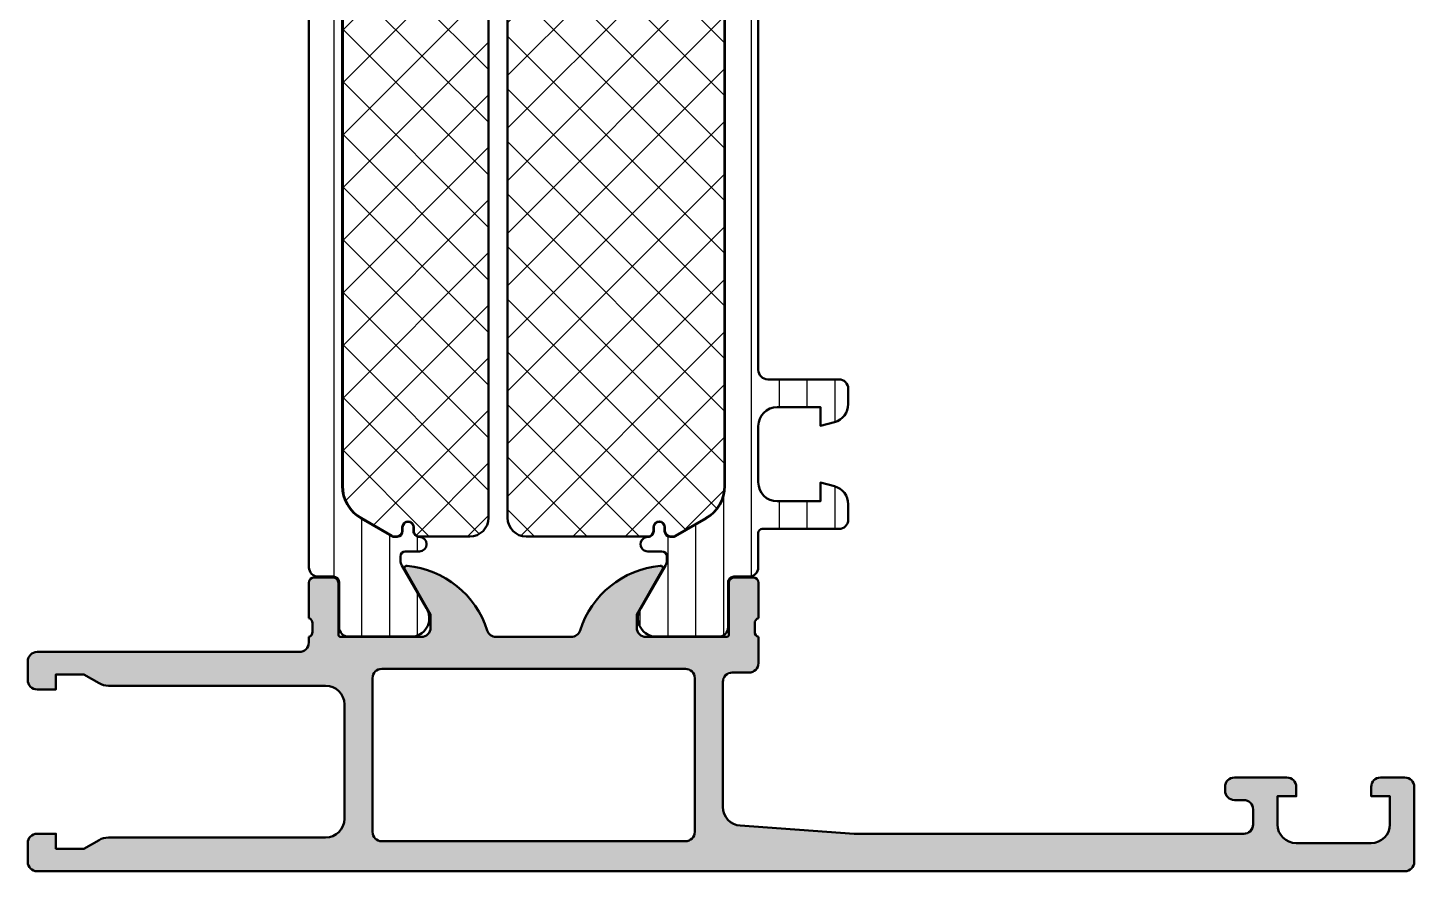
# Model space of a CAD drawing. Extents: x 0 to 74, y 0 to 90.
# Drawn here: x 0 to 74, y 0 to 45 of the extents above; entities that cross this region are included whole.
import ezdxf

# ---------------------------------------------------------------- set-up
doc = ezdxf.new("R2010")
doc.units = 0
for name, color, linetype, lineweight in [('0S-Alu contour', 7, 'Continuous', 50), ('0S-Alu hatch', 252, 'Continuous', 25), ('0S-Plastic contour', 254, 'Continuous', 50), ('0S-Plastic hatch', 253, 'Continuous', 25), ('0S-PT contour', 91, 'Continuous', 50), ('0S-PT hatch', 103, 'Continuous', 25)]:
    doc.layers.add(name, color=color, linetype=linetype, lineweight=lineweight)
pattern_1 = [(90, (0, 0), (-1.4859, 0), [])]
pattern_2 = [(135, (0, 0), (-1.403165018917055, -1.403165018917055), []), (225, (0, 0), (1.403165018917055, -1.403165018917055), [])]

# ---------------------------------------------------------------- blocks, each defined once
blk = doc.blocks.new('284597__EBEF9223_1323_4BCE_A661_756615A8B2AC___E9070B90_DC11_4AE2_B20B_EFC2CB642181_')
at = {"layer": '0S-Plastic hatch'}
h = blk.add_hatch(dxfattribs=at)
h.set_pattern_fill('ANSI31', color=256, scale=0.4680000000000001, angle=45, style=0)
h.set_pattern_definition(pattern_1)
edge = h.paths.add_edge_path()
edge.add_line((15.01000000000002, 66.29000567891637), (15.00999999999998, 16.20999432108362))
edge.add_arc((15.49999732109075, 16.20999432108358), 0.4899973210907725, 180, 269.9999999999952)
edge.add_line((15.49999732109071, 15.71999699999281), (16.31033133333333, 15.71999699999999))
edge.add_ellipse((16.31033064172172, 15.40999630848402), major_axis=(-0.3100006915167365, 0), ratio=1, start_angle=179.9998721732333, end_angle=269.99987217310337, ccw=False)
edge.add_line((16.62033133323768, 15.4099956168725), (16.61999938293617, 13.00999856427102))
edge.add_arc((17.10999536037492, 13.00999597743859), 0.4899959774455738, 179.9996975194316, 269.9999999999988)
edge.add_line((17.1099953603749, 12.51999999999302), (20.58582249618421, 12.51999999999998))
edge.add_arc((20.44422884910812, 13.49981807472284), 0.9899960709244808, 278.2228963588985, 392.7407569883865)
edge.add_line((21.27694055408897, 14.03524634894245), (19.9583043944606, 16.31919148717441))
edge.add_ellipse((20.39997736542179, 16.57419146093215), major_axis=(-0.5099999998962014, 0), ratio=1, start_angle=-0.005743820251780107, end_angle=29.999996602469196, ccw=False)
edge.add_line((19.88997736808828, 16.5742425877044), (19.89000000131587, 16.80002606462568))
edge.add_ellipse((20.15000000002687, 16.7999999999825), major_axis=(-0.2600000000174748, 0), ratio=1, start_angle=270.0000000000031, end_angle=359.99425617670244, ccw=False)
edge.add_line((20.15000000002686, 17.05999999999998), (20.90040663939099, 17.06000000000001))
edge.add_arc((20.90040663939097, 17.44925907311676), 0.3892590731167509, 270.0000000000031, 450.0000000000031)
edge.add_ellipse((20.90040663939092, 18.15000000000003), major_axis=(-0.3114818537665229, 0), ratio=1, start_angle=0, end_angle=90.00000000000648, ccw=False)
edge.add_line((20.58892478562439, 18.15000000000004), (20.58892478562439, 18.35057079528622))
edge.add_arc((20.29949558091063, 18.35057079528622), 0.289429204713759, 0, 180)
edge.add_line((20.01006637619687, 18.35057079528622), (20.01006637619688, 18.14999999999995))
edge.add_ellipse((19.70006637619693, 18.14999999999995), major_axis=(-0.3099999999999419, 0), ratio=1, start_angle=93.338438720044, end_angle=180, ccw=False)
edge.add_line((19.71811884915456, 17.84052607828751), (19.53498719053976, 17.84052607828745))
edge.add_ellipse((19.53498719053969, 18.05052607828744), major_axis=(-0.2099999999999866, 0), ratio=1, start_angle=60.00000000000148, end_angle=90.0000000000204, ccw=False)
edge.add_line((19.4299871905397, 17.86866074349272), (17.79500000000001, 18.81262103807234))
edge.add_ellipse((18.79999999999995, 20.55333209967906), major_axis=(-2.009999999999962, 0), ratio=1, start_angle=0, end_angle=60.00000000000159, ccw=False)
edge.add_line((16.78999999999998, 20.55333209967906), (16.78999999999999, 61.94666790036811))
edge.add_ellipse((18.7999999999999, 61.94666790036812), major_axis=(-2.009999999999905, 0), ratio=1, start_angle=300.000000000004, end_angle=360, ccw=False)
edge.add_line((17.79499999999982, 63.68737896197469), (19.42998719053935, 64.63133925655441))
edge.add_ellipse((19.53498719053941, 64.44947392175972), major_axis=(-0.2099999999999934, 0), ratio=1, start_angle=269.99999999997385, end_angle=300.00000000001796, ccw=False)
edge.add_line((19.53498719053951, 64.65947392175971), (19.7181188491545, 64.65947392175967))
edge.add_ellipse((19.70006637619691, 64.3500000000472), major_axis=(-0.309999999999965, 0), ratio=1, start_angle=180, end_angle=266.66156127996476, ccw=False)
edge.add_line((20.01006637619688, 64.3500000000472), (20.01006637619688, 64.14942920476096))
edge.add_arc((20.29949558091064, 64.14942920476096), 0.289429204713759, 180, 360)
edge.add_line((20.5889247856244, 64.14942920476096), (20.5889247856244, 64.35000000004707))
edge.add_ellipse((20.90040663939094, 64.35000000004706), major_axis=(-0.3114818537665442, 0), ratio=1, start_angle=269.99999999999545, end_angle=360, ccw=False)
edge.add_arc((20.90040663939098, 65.05074092693039), 0.3892590731167758, 269.9999999999984, 449.9999999999984)
edge.add_line((20.90040663939099, 65.44000000004716), (20.15000000002686, 65.44000000004719))
edge.add_ellipse((20.1500000000547, 65.70000000009249), major_axis=(-0.2600000000452951, 0), ratio=1, start_angle=0.005743817079121527, end_angle=89.99999999386512, ccw=False)
edge.add_line((19.89000000131587, 65.69997393547716), (19.88997736808801, 65.92575741507753))
edge.add_ellipse((20.39997736552553, 65.92580853904006), major_axis=(-0.5099999999999295, 0), ratio=1, start_angle=-29.999996599345195, end_angle=0.005743504562701673, ccw=False)
edge.add_line((19.95830439446061, 66.18080851282558), (21.27694055408903, 68.46475365105763))
edge.add_arc((20.44422884910813, 69.00018192527715), 0.9899960709244687, 327.2592430116197, 441.7771036410999)
edge.add_line((20.58582249618424, 69.97999999999999), (17.10999536037494, 69.98000000000697))
edge.add_arc((17.10999536036572, 69.49000402257057), 0.4899959774363794, 89.99999999892198, 180.0079248046689)
edge.add_line((16.61999938761634, 69.4899362492992), (16.62033133036811, 67.09004587695473))
edge.add_ellipse((16.31033133333333, 67.090003), major_axis=(-0.3100000000000016, 0), ratio=1, start_angle=89.99999999949438, end_angle=180.0079247372468, ccw=False)
edge.add_line((16.31033133333059, 66.780003), (15.49999732109079, 66.78000300000717))
edge.add_arc((15.4999973210908, 66.29000567891639), 0.4899973210907831, 90.00000000000104, 180)
at = {"layer": '0S-Plastic contour', "color": 7}
for points in [[(20.58582249618424, 69.97999999999999), (17.10999536037494, 69.98000000000697)], [(16.61999938761634, 69.4899362492992), (16.62033133036811, 67.09004587695473)], [(19.95830439446061, 66.18080851282558), (21.27694055408903, 68.46475365105763)], [(16.31033133333059, 66.780003), (15.49999732109079, 66.78000300000717)], [(15.01000000000002, 66.29000567891637), (15.00999999999998, 16.20999432108363)], [(19.89000000131587, 65.69997393547716), (19.88997736808801, 65.92575741507753)], [(20.90040663939099, 65.44000000004716), (20.15000000002686, 65.44000000004719)], [(17.79499999999982, 63.68737896197469), (19.42998719053935, 64.63133925655441)], [(19.53498719053951, 64.65947392175971), (19.7181188491545, 64.65947392175967)], [(20.01006637619688, 64.3500000000472), (20.01006637619688, 64.14942920476096)], [(20.5889247856244, 64.14942920476096), (20.5889247856244, 64.35000000004707)], [(16.78999999999998, 20.55333209967906), (16.78999999999999, 61.94666790036811)], [(19.4299871905397, 17.86866074349272), (17.79500000000001, 18.81262103807234)], [(19.71811884915456, 17.84052607828751), (19.53498719053976, 17.84052607828745)], [(20.01006637619687, 18.35057079528622), (20.01006637619688, 18.14999999999995)], [(20.58892478562439, 18.15000000000004), (20.58892478562439, 18.35057079528622)], [(20.15000000002686, 17.05999999999998), (20.90040663939099, 17.06000000000001)], [(19.88997736808828, 16.5742425877044), (19.89000000131587, 16.80002606462568)], [(21.27694055408897, 14.03524634894245), (19.9583043944606, 16.31919148717441)], [(15.49999732109071, 15.71999699999281), (16.31033133333333, 15.71999699999999)], [(16.62033133323768, 15.4099956168725), (16.61999938293617, 13.00999856427102)], [(17.1099953603749, 12.51999999999302), (20.58582249618421, 12.51999999999998)]]:
    blk.add_lwpolyline(points, dxfattribs=at)
for centre, radius, start, end in [((17.10999536036572, 69.49000402257057), 0.4899959774363794, 89.99999999892198, 180.0079248046689), ((20.44422884910813, 69.00018192527715), 0.9899960709244687, 327.2592430116197, 81.7771036411), ((15.4999973210908, 66.29000567891639), 0.4899973210907831, 90.00000000000104, 180), ((20.90040663939098, 65.05074092693039), 0.3892590731167758, 269.9999999999984, 89.99999999999844), ((20.29949558091064, 64.14942920476096), 0.289429204713759, 180, 0), ((20.29949558091063, 18.35057079528622), 0.289429204713759, 0, 180), ((20.90040663939097, 17.44925907311676), 0.3892590731167509, 270.0000000000031, 90.00000000000314), ((15.49999732109075, 16.20999432108358), 0.4899973210907725, 180, 269.9999999999952), ((20.44422884910812, 13.49981807472284), 0.9899960709244808, 278.2228963588985, 32.74075698838645), ((17.10999536037492, 13.00999597743859), 0.4899959774455738, 179.9996975194316, 269.9999999999988)]:
    blk.add_arc(centre, radius, start, end, dxfattribs=at)
at = {"layer": '0S-Plastic contour', "color": 7, "extrusion": (0, 0, -1)}
for centre, radius, start, end in [((-16.31033133333333, 67.090003), 0.3100000000000016, 179.9920752627532, 270.0000000005056), ((-20.39997736552553, 65.92580853904006), 0.5099999999999295, 359.9942564954373, 29.99999659934518), ((-20.1500000000547, 65.70000000009249), 0.2600000000452951, 270.0000000061349, 359.9942561829209), ((-19.53498719053941, 64.44947392175972), 0.2099999999999934, 59.99999999998203, 90.00000000002618), ((-19.70006637619691, 64.3500000000472), 0.309999999999965, 93.33843872003527, 180), ((-20.90040663939094, 64.35000000004706), 0.3114818537665442, 0, 90.00000000000458), ((-18.7999999999999, 61.94666790036812), 2.009999999999905, 0, 59.999999999996), ((-18.79999999999995, 20.55333209967906), 2.009999999999962, 299.9999999999984, 0), ((-19.53498719053969, 18.05052607828744), 0.2099999999999866, 269.9999999999796, 299.9999999999985), ((-19.70006637619693, 18.14999999999995), 0.3099999999999419, 180, 266.661561279956), ((-20.90040663939092, 18.15000000000003), 0.3114818537665229, 269.9999999999935, 0), ((-20.15000000002687, 16.7999999999825), 0.2600000000174748, 0.0057438232975819, 89.99999999999687), ((-20.39997736542179, 16.57419146093215), 0.5099999998962014, 330.0000033975308, 0.0057438202518212), ((-16.31033064172172, 15.40999630848402), 0.3100006915167365, 90.00012782689664, 180.0001278267668)]:
    blk.add_arc(centre, radius, start, end, dxfattribs=at)
blk = doc.blocks.new('441330__242EF7FA_2248_471B_85C8_9CF74E048E16_')
at = {"layer": '0S-PT hatch'}
h = blk.add_hatch(dxfattribs=at)
h.set_pattern_fill('ANSI37', color=256, scale=0.625, angle=90, style=0)
h.set_pattern_definition(pattern_2)
edge = h.paths.add_edge_path()
edge.add_line((25.60999999999973, 63.65020331974266), (25.60999999999973, 18.84979668030452))
edge.add_arc((26.59999999999973, 18.84979668030452), 0.9900000000000019, 180, 269.9999999999998)
edge.add_line((26.59999999999973, 17.85979668030452), (33.10107521437531, 17.85979668030452))
edge.add_arc((33.10107521437531, 18.14979668030452), 0.2900000000000062, 270, 360)
edge.add_line((33.39107521437532, 18.14979668030454), (33.39107521437531, 18.35036747559076))
edge.add_ellipse((33.70050441908907, 18.35036747559076), major_axis=(-0.3094292047137657, 0), ratio=1, start_angle=180, end_angle=360, ccw=False)
edge.add_line((34.00993362380284, 18.35036747559076), (34.00993362380283, 18.14979668030453))
edge.add_arc((34.29993362380283, 18.14979668030454), 0.2899999999999991, 180, 266.5483281938037)
edge.add_line((34.28247370832794, 17.86032275859204), (34.46501280946018, 17.86032275859204))
edge.add_arc((34.46501280946018, 18.05032275859204), 0.1899999999999942, 269.9999999999978, 299.9999999999958)
edge.add_line((34.56001280946017, 17.88577793187299), (36.1949999999997, 18.82973822645256))
edge.add_arc((35.19999999999973, 20.5531287799836), 1.989999999999981, 299.9999999999993, 360)
edge.add_line((37.18999999999971, 20.5531287799836), (37.18999999999971, 61.94646458067264))
edge.add_arc((35.19999999999973, 61.94646458067264), 1.98999999999998, 0, 60.00000000000078)
edge.add_line((36.1949999999997, 63.66985513420368), (34.56001280946015, 64.61381542878325))
edge.add_arc((34.46501280946019, 64.44927060206426), 0.1899999999999397, 60.00000000000227, 90.00000000000216)
edge.add_line((34.46501280946018, 64.6392706020642), (34.28247370832796, 64.63927060206419))
edge.add_arc((34.29993362380284, 64.34979668035167), 0.2900000000000067, 93.45167180619339, 180)
edge.add_line((34.00993362380283, 64.34979668035167), (34.00993362380283, 64.14922588506546))
edge.add_ellipse((33.69996681190127, 64.14922588506546), major_axis=(-0.3099668119015604, 0), ratio=1, start_angle=0, end_angle=180, ccw=False)
edge.add_line((33.38999999999971, 64.14922588506546), (33.38999999999971, 64.34979668030454))
edge.add_arc((33.09959336060873, 64.34979668030455), 0.2904066393909801, 0, 89.99999999958224)
edge.add_line((33.09959336061085, 64.64020331969553), (26.60000000001701, 64.64020331974264))
edge.add_arc((26.59999999999971, 63.65020331974265), 0.9899999999999877, 89.99999999899867, 180)
at = {"layer": '0S-PT contour', "color": 7}
for points in [[(33.09959336061085, 64.64020331969553), (26.60000000001701, 64.64020331974264)], [(34.46501280946018, 64.6392706020642), (34.28247370832796, 64.63927060206419)], [(36.1949999999997, 63.66985513420368), (34.56001280946015, 64.61381542878325)], [(25.60999999999973, 63.65020331974266), (25.60999999999973, 18.84979668030452)], [(33.38999999999971, 64.14922588506546), (33.38999999999971, 64.34979668030454)], [(34.00993362380283, 64.34979668035167), (34.00993362380283, 64.14922588506546)], [(37.18999999999971, 20.5531287799836), (37.18999999999971, 61.94646458067264)], [(34.56001280946017, 17.88577793187299), (36.1949999999997, 18.82973822645256)], [(26.59999999999973, 17.85979668030452), (33.10107521437531, 17.85979668030452)], [(33.39107521437532, 18.14979668030454), (33.39107521437531, 18.35036747559076)], [(34.00993362380284, 18.35036747559076), (34.00993362380283, 18.14979668030453)], [(34.28247370832794, 17.86032275859204), (34.46501280946018, 17.86032275859204)]]:
    blk.add_lwpolyline(points, dxfattribs=at)
for centre, radius, start, end in [((26.59999999999971, 63.65020331974265), 0.9899999999999877, 89.99999999899867, 180), ((33.09959336060873, 64.34979668030455), 0.2904066393909801, 0, 89.99999999958224), ((34.29993362380284, 64.34979668035167), 0.2900000000000067, 93.45167180619339, 180), ((34.46501280946019, 64.44927060206426), 0.1899999999999397, 60.00000000000227, 90.00000000000216), ((35.19999999999973, 61.94646458067264), 1.98999999999998, 0, 60.00000000000078), ((35.19999999999973, 20.5531287799836), 1.989999999999981, 299.9999999999993, 0), ((26.59999999999973, 18.84979668030452), 0.9900000000000019, 180, 269.9999999999998), ((33.10107521437531, 18.14979668030452), 0.2900000000000062, 270, 0), ((34.29993362380283, 18.14979668030454), 0.2899999999999991, 180, 266.5483281938037), ((34.46501280946018, 18.05032275859204), 0.1899999999999942, 269.9999999999978, 299.9999999999958)]:
    blk.add_arc(centre, radius, start, end, dxfattribs=at)
at = {"layer": '0S-PT contour', "color": 7, "extrusion": (0, 0, -1)}
for centre, radius, start, end in [((-33.69996681190127, 64.14922588506546), 0.3099668119015604, 180, 0), ((-33.70050441908907, 18.35036747559076), 0.3094292047137657, 0, 180)]:
    blk.add_arc(centre, radius, start, end, dxfattribs=at)
blk = doc.blocks.new('441330__77327F12_9FF1_4B02_B04A_6F46BC42956D_')
at = {"layer": '0S-PT hatch'}
h = blk.add_hatch(dxfattribs=at)
h.set_pattern_fill('ANSI37', color=256, scale=0.625, angle=90, style=0)
h.set_pattern_definition(pattern_2)
edge = h.paths.add_edge_path()
edge.add_line((24.58999999999999, 63.65020331974264), (24.58999999999999, 18.84979668030451))
edge.add_ellipse((23.59999999999998, 18.84979668030451), major_axis=(-0.990000000000009, 0), ratio=1, start_angle=90.00000000000063, end_angle=180, ccw=False)
edge.add_line((23.59999999999999, 17.8597966803045), (20.8989247856244, 17.8597966803045))
edge.add_ellipse((20.89892478562441, 18.14979668030451), major_axis=(-0.2900000000000133, 0), ratio=1, start_angle=0, end_angle=89.99999999999858, ccw=False)
edge.add_line((20.6089247856244, 18.1497966803045), (20.60892478562439, 18.35036747559076))
edge.add_arc((20.29949558091063, 18.35036747559076), 0.3094292047137621, 0, 180)
edge.add_line((19.99006637619687, 18.35036747559076), (19.99006637619686, 18.14979668030451))
edge.add_ellipse((19.70006637619686, 18.14979668030452), major_axis=(-0.2899999999999991, 0), ratio=1, start_angle=93.45167180618722, end_angle=180, ccw=False)
edge.add_line((19.71752629167171, 17.86032275859202), (19.53498719053953, 17.86032275859202))
edge.add_ellipse((19.53498719053954, 18.05032275859207), major_axis=(-0.1900000000000474, 0), ratio=1, start_angle=60.00000000000671, end_angle=89.99999999999687, ccw=False)
edge.add_line((19.43998719053954, 17.88577793187298), (17.805, 18.82973822645254))
edge.add_ellipse((18.79999999999996, 20.55312877998358), major_axis=(-1.989999999999977, 0), ratio=1, start_angle=0, end_angle=60.00000000000102, ccw=False)
edge.add_line((16.80999999999999, 20.55312877998358), (16.80999999999999, 61.94646458067261))
edge.add_ellipse((18.8, 61.94646458067261), major_axis=(-1.990000000000009, 0), ratio=1, start_angle=299.9999999999997, end_angle=360, ccw=False)
edge.add_line((17.805, 63.66985513420365), (19.43998719053956, 64.61381542878323))
edge.add_ellipse((19.53498719053951, 64.4492706020642), major_axis=(-0.1899999999999413, 0), ratio=1, start_angle=269.9999999999925, end_angle=299.99999999999005, ccw=False)
edge.add_line((19.53498719053953, 64.63927060206414), (19.71752629167194, 64.63927060206417))
edge.add_ellipse((19.70006637619686, 64.34979668035167), major_axis=(-0.2900000000000047, 0), ratio=1, start_angle=180, end_angle=266.5483281937665, ccw=False)
edge.add_line((19.99006637619687, 64.34979668035167), (19.99006637619687, 64.14922588506545))
edge.add_arc((20.30003318809844, 64.14922588506545), 0.3099668119015639, 180, 360)
edge.add_line((20.61, 64.14922588506545), (20.60999999999998, 64.34979668030452))
edge.add_ellipse((20.90040663939096, 64.3497966803045), major_axis=(-0.2904066393909801, 0), ratio=1, start_angle=270.00000000099953, end_angle=360, ccw=False)
edge.add_line((20.9004066393859, 64.64020331969549), (23.59999999998273, 64.64020331974262))
edge.add_ellipse((23.59999999999999, 63.65020331974264), major_axis=(-0.9899999999999877, 0), ratio=1, start_angle=180, end_angle=270.0000000009991, ccw=False)
at = {"layer": '0S-PT contour', "color": 7}
for points in [[(17.805, 63.66985513420365), (19.43998719053956, 64.61381542878323)], [(19.53498719053953, 64.63927060206414), (19.71752629167194, 64.63927060206417)], [(20.9004066393859, 64.64020331969549), (23.59999999998273, 64.64020331974262)], [(19.99006637619687, 64.34979668035167), (19.99006637619687, 64.14922588506545)], [(20.61, 64.14922588506545), (20.60999999999998, 64.34979668030452)], [(24.58999999999999, 63.65020331974264), (24.58999999999999, 18.8497966803045)], [(16.80999999999999, 20.55312877998358), (16.80999999999999, 61.94646458067261)], [(19.43998719053954, 17.88577793187298), (17.805, 18.82973822645254)], [(19.71752629167171, 17.86032275859202), (19.53498719053953, 17.86032275859202)], [(19.99006637619687, 18.35036747559076), (19.99006637619686, 18.14979668030451)], [(20.6089247856244, 18.1497966803045), (20.60892478562439, 18.35036747559076)], [(23.59999999999999, 17.8597966803045), (20.8989247856244, 17.8597966803045)]]:
    blk.add_lwpolyline(points, dxfattribs=at)
at = {"layer": '0S-PT contour', "color": 7, "extrusion": (0, 0, -1)}
for centre, radius, start, end in [((-19.53498719053951, 64.4492706020642), 0.1899999999999413, 60.00000000000997, 90.0000000000075), ((-19.70006637619686, 64.34979668035167), 0.2900000000000047, 93.45167180623349, 180), ((-20.90040663939096, 64.3497966803045), 0.2904066393909801, 0, 89.99999999900047), ((-23.59999999999999, 63.65020331974264), 0.9899999999999877, 89.99999999900093, 180), ((-18.8, 61.94646458067261), 1.990000000000009, 0, 60.00000000000026), ((-18.79999999999996, 20.55312877998358), 1.989999999999977, 299.9999999999991, 0), ((-23.59999999999998, 18.84979668030451), 0.990000000000009, 180, 269.9999999999994), ((-19.53498719053954, 18.05032275859207), 0.1900000000000474, 270.0000000000032, 299.9999999999933), ((-19.70006637619686, 18.14979668030452), 0.2899999999999991, 180, 266.5483281938128), ((-20.89892478562441, 18.14979668030451), 0.2900000000000133, 270.0000000000014, 0)]:
    blk.add_arc(centre, radius, start, end, dxfattribs=at)
at = {"layer": '0S-PT contour', "color": 7}
for centre, radius, start, end in [((20.30003318809844, 64.14922588506545), 0.3099668119015639, 180, 0), ((20.29949558091063, 18.35036747559076), 0.3094292047137621, 0, 180)]:
    blk.add_arc(centre, radius, start, end, dxfattribs=at)
blk = doc.blocks.new('284597__4D5A5E8C_7DD8_45E3_A609_88D6097C6EF1___F5734CD2_17B1_4D9D_AC1A_92B1B0E51181_')
at = {"layer": '0S-Plastic hatch'}
h = blk.add_hatch(dxfattribs=at)
h.set_pattern_fill('ANSI31', color=256, scale=0.4680000000000001, angle=45, style=0)
h.set_pattern_definition(pattern_1)
edge = h.paths.add_edge_path()
edge.add_arc((39.99999999999975, 61.75000000004718), 1.010000000000005, 89.9999999999992, 180)
edge.add_line((38.98999999999974, 61.75000000004718), (38.98999999999972, 58.75000000004721))
edge.add_arc((39.99999999999974, 58.75000000004721), 1.010000000000019, 180, 270.0000000000004)
edge.add_line((39.99999999999975, 57.74000000004718), (42.30999999999972, 57.74000000004719))
edge.add_line((42.30999999999972, 57.74000000004719), (42.30999999999972, 58.73696774631879))
edge.add_line((42.30999999999972, 58.73696774631879), (43.05623085465124, 58.53701579144773))
edge.add_ellipse((42.79999999999974, 57.58074922342157), major_axis=(-0.9899999999999826, 0), ratio=1, start_angle=180, end_angle=254.9999999999996, ccw=False)
edge.add_line((43.78999999999972, 57.58074922342157), (43.78999999999972, 56.75000000004716))
edge.add_ellipse((43.29999999999976, 56.75000000004716), major_axis=(-0.4899999999999664, 0), ratio=1, start_angle=90, end_angle=180, ccw=False)
edge.add_line((43.29999999999976, 56.26000000004719), (39.49999999999974, 56.26000000004719))
edge.add_arc((39.49999999999974, 55.75000000004718), 0.5100000000000123, 90.0000000000008, 180)
edge.add_line((38.98999999999973, 55.75000000004718), (38.98999999999972, 26.75))
edge.add_arc((39.49999999999972, 26.75), 0.5099999999999909, 180, 269.9999999999984)
edge.add_line((39.4999999999997, 26.24), (43.29999999999976, 26.24000000000002))
edge.add_ellipse((43.29999999999975, 25.75000000000005), major_axis=(-0.4899999999999736, 0), ratio=1, start_angle=180, end_angle=269.99999999999835, ccw=False)
edge.add_line((43.78999999999972, 25.75000000000005), (43.78999999999973, 24.91925077662571))
edge.add_ellipse((42.79999999999964, 24.9192507766257), major_axis=(-0.9900000000000873, 0), ratio=1, start_angle=104.99999999999409, end_angle=180, ccw=False)
edge.add_line((43.05623085465106, 23.96298420859942), (42.30999999999971, 23.76303225372847))
edge.add_line((42.30999999999971, 23.76303225372847), (42.30999999999972, 24.75999999999999))
edge.add_line((42.30999999999972, 24.75999999999999), (39.99999999999964, 24.75999999999996))
edge.add_arc((39.99999999999967, 23.75000000000003), 1.009999999999926, 90.0000000000012, 180)
edge.add_line((38.98999999999974, 23.75000000000003), (38.98999999999972, 20.75000000000001))
edge.add_arc((39.99999999999972, 20.75000000000001), 1.009999999999998, 180, 269.9999999999996)
edge.add_line((39.99999999999971, 19.74000000000001), (42.30999999999972, 19.74000000000001))
edge.add_line((42.30999999999972, 19.74000000000001), (42.30999999999972, 20.73696774627159))
edge.add_line((42.30999999999972, 20.73696774627159), (43.05623085465128, 20.53701579140049))
edge.add_ellipse((42.79999999999972, 19.58074922337433), major_axis=(-0.9899999999999956, 0), ratio=1, start_angle=180, end_angle=254.99999999999682, ccw=False)
edge.add_line((43.78999999999972, 19.58074922337434), (43.78999999999972, 18.74999999999995))
edge.add_ellipse((43.29999999999971, 18.74999999999996), major_axis=(-0.4900000000000091, 0), ratio=1, start_angle=90.0000000000017, end_angle=180, ccw=False)
edge.add_line((43.29999999999972, 18.25999999999995), (39.19999999999974, 18.26000000000002))
edge.add_arc((39.19999999999974, 18.04999999999999), 0.2100000000000257, 90, 180)
edge.add_line((38.98999999999971, 18.04999999999999), (38.98999999999972, 16.2099943210905))
edge.add_ellipse((38.50000267890204, 16.20999432109051), major_axis=(-0.4899973210976825, 0), ratio=1, start_angle=90, end_angle=180, ccw=False)
edge.add_line((38.50000267890204, 15.71999699999282), (37.68966866665957, 15.71999699999999))
edge.add_arc((37.68966866665954, 15.40999699999994), 0.3100000000000538, 89.99999999999343, 180.0079247372467)
edge.add_line((37.3796686696247, 15.40995412304522), (37.38000061715217, 13.00999723387145))
edge.add_ellipse((36.89000530483596, 13.00999531231255), major_axis=(-0.4899953123199784, 0), ratio=1, start_angle=89.99992221519852, end_angle=180.0002246901265, ccw=False)
edge.add_line((36.89000463961789, 12.51999999999302), (33.41417750380862, 12.52))
edge.add_ellipse((33.55577115088469, 13.49981807472285), major_axis=(-0.9899960709244751, 0), ratio=1, start_angle=-32.740756988390615, end_angle=81.77710364110231, ccw=False)
edge.add_line((32.72305944590388, 14.03524634894252), (34.04169574211225, 16.31919172373779))
edge.add_arc((33.60002365369272, 16.5741911879278), 0.5099989808088496, 330.0000034006562, 360.005743823361)
edge.add_line((34.11002263193888, 16.57424231462572), (34.10999999868385, 16.80002606457013))
edge.add_arc((33.84999999994501, 16.7999999999547), 0.260000000045304, 0.0057438172060589, 89.99999999386671)
edge.add_line((33.84999999997285, 17.06), (33.09959336060872, 17.06000000000003))
edge.add_ellipse((33.09959336060874, 17.44925907311678), major_axis=(-0.3892590731167508, 0), ratio=1, start_angle=-90.00000000000409, end_angle=89.99999999999591, ccw=False)
edge.add_arc((33.09959336060879, 18.15000000000006), 0.3114818537665371, 269.9999999999948, 360)
edge.add_line((33.41107521437532, 18.15000000000007), (33.41107521437531, 18.35057079528622))
edge.add_ellipse((33.70050441908907, 18.35057079528622), major_axis=(-0.2894292047137625, 0), ratio=1, start_angle=180, end_angle=360, ccw=False)
edge.add_line((33.98993362380283, 18.35057079528623), (33.98993362380283, 18.14999999999997))
edge.add_arc((34.29993362380278, 18.14999999999997), 0.3099999999999454, 180, 266.6615612799613)
edge.add_line((34.28188115084518, 17.84052607828753), (34.46501280945994, 17.84052607828747))
edge.add_arc((34.46501280946, 18.05052607828746), 0.2099999999999866, 269.9999999999845, 300.0000000000011)
edge.add_line((34.57001280946, 17.86866074349274), (36.2049999999997, 18.81262103807236))
edge.add_arc((35.19999999999976, 20.55333209967908), 2.009999999999965, 299.9999999999985, 360)
edge.add_line((37.20999999999972, 20.55333209967908), (37.20999999999971, 61.94666790036815))
edge.add_arc((35.1999999999998, 61.94666790036815), 2.009999999999912, 0, 59.99999999999637)
edge.add_line((36.20499999999986, 63.68737896197472), (34.57001280946032, 64.63133925655444))
edge.add_arc((34.46501280946028, 64.44947392175969), 0.2100000000000355, 59.99999999999315, 90)
edge.add_line((34.46501280946028, 64.65947392175973), (34.28188115084502, 64.65947392175971))
edge.add_arc((34.29993362380282, 64.35000000004726), 0.3099999999999634, 93.33843872007542, 180)
edge.add_line((33.98993362380286, 64.35000000004723), (33.98993362380283, 64.14942920476099))
edge.add_ellipse((33.70050441908907, 64.14942920476099), major_axis=(-0.2894292047137625, 0), ratio=1, start_angle=0, end_angle=180, ccw=False)
edge.add_line((33.41107521437531, 64.14942920476099), (33.41107521437531, 64.35000000004712))
edge.add_arc((33.09959336060874, 64.35000000004712), 0.3114818537665656, 0, 90.00000000000134)
edge.add_ellipse((33.09959336060873, 65.05074092693043), major_axis=(-0.3892590731167473, 0), ratio=1, start_angle=-89.99999999999778, end_angle=90.0000000000021, ccw=False)
edge.add_line((33.09959336060872, 65.44000000004718), (33.84999999997283, 65.4400000000472))
edge.add_arc((33.84999999997282, 65.70000000006469), 0.2600000000174845, 270.0000000000031, 359.9942561767024)
edge.add_line((34.10999999868383, 65.69997393542154), (34.11002263191142, 65.9257574123309))
edge.add_arc((33.60002263457786, 65.92580853910314), 0.5099999998962516, 359.9942561797482, 389.9999966024714)
edge.add_line((34.04169560553909, 66.18080851286092), (32.72305944590387, 68.4647536511047))
edge.add_ellipse((33.55577115088468, 69.00018192532434), major_axis=(-0.9899960709244663, 0), ratio=1, start_angle=-81.7771036410989, end_angle=32.74075698838902, ccw=False)
edge.add_line((33.41417750380855, 69.98000000004717), (36.89000463961789, 69.98000000005415))
edge.add_ellipse((36.89000463961789, 69.49000402260856), major_axis=(-0.489995977445588, 0), ratio=1, start_angle=179.9920751942274, end_angle=270, ccw=False)
edge.add_line((37.38000061237649, 69.48993624932798), (37.37966866962471, 67.09004587703235))
edge.add_arc((37.6896686666747, 67.0900030000624), 0.3100000000152093, 179.9920752599478, 269.9999999976952)
edge.add_line((37.68966866666223, 66.78000300004717), (38.50000267890211, 66.78000300005436))
edge.add_ellipse((38.5000026789021, 66.29000567895673), major_axis=(-0.4899973210976328, 0), ratio=1, start_angle=180, end_angle=269.99999999999835, ccw=False)
edge.add_line((38.98999999999973, 66.29000567895667), (38.98999999999972, 64.4500000000472))
edge.add_arc((39.19999999999976, 64.4500000000472), 0.2100000000000364, 180, 269.9999999999981)
edge.add_line((39.19999999999975, 64.24000000004716), (43.29999999999972, 64.24000000004723))
edge.add_ellipse((43.29999999999972, 63.75000000004724), major_axis=(-0.4899999999999949, 0), ratio=1, start_angle=180, end_angle=270, ccw=False)
edge.add_line((43.78999999999972, 63.75000000004724), (43.78999999999972, 62.91925077667286))
edge.add_ellipse((42.79999999999981, 62.91925077667289), major_axis=(-0.9899999999999096, 0), ratio=1, start_angle=105.000000000005, end_angle=180, ccw=False)
edge.add_line((43.05623085465136, 61.96298420864682), (42.30999999999972, 61.76303225377564))
edge.add_line((42.30999999999972, 61.76303225377564), (42.30999999999972, 62.76000000004714))
edge.add_line((42.30999999999972, 62.76000000004714), (39.99999999999976, 62.76000000004719))
at = {"layer": '0S-Plastic contour', "color": 7}
for points in [[(33.41417750380855, 69.98000000004717), (36.89000463961789, 69.98000000005415)], [(37.38000061237649, 69.48993624932798), (37.37966866962471, 67.09004587703235)], [(34.04169560553909, 66.18080851286092), (32.72305944590387, 68.4647536511047)], [(37.68966866666223, 66.78000300004717), (38.50000267890211, 66.78000300005436)], [(34.10999999868383, 65.69997393542154), (34.11002263191142, 65.9257574123309)], [(38.98999999999973, 66.29000567895667), (38.98999999999972, 64.4500000000472)], [(33.09959336060872, 65.44000000004718), (33.84999999997283, 65.4400000000472)], [(34.46501280946028, 64.65947392175973), (34.28188115084502, 64.65947392175971)], [(36.20499999999986, 63.68737896197472), (34.57001280946032, 64.63133925655444)], [(33.41107521437531, 64.14942920476099), (33.41107521437531, 64.35000000004712)], [(33.98993362380286, 64.35000000004723), (33.98993362380283, 64.14942920476099)], [(39.19999999999975, 64.24000000004716), (43.29999999999972, 64.24000000004723)], [(43.78999999999972, 63.75000000004724), (43.78999999999972, 62.91925077667286)], [(43.05623085465136, 61.96298420864682), (42.30999999999972, 61.76303225377564), (42.30999999999972, 62.76000000004714), (39.99999999999976, 62.76000000004719)], [(37.20999999999972, 20.55333209967908), (37.20999999999971, 61.94666790036815)], [(38.98999999999974, 61.75000000004718), (38.98999999999972, 58.75000000004721)], [(39.99999999999975, 57.74000000004718), (42.30999999999972, 57.74000000004719), (42.30999999999972, 58.73696774631879), (43.05623085465124, 58.53701579144773)], [(43.78999999999972, 57.58074922342157), (43.78999999999972, 56.75000000004716)], [(43.29999999999976, 56.26000000004719), (39.49999999999974, 56.26000000004719)], [(38.98999999999973, 55.75000000004718), (38.98999999999972, 26.75)], [(39.4999999999997, 26.24), (43.29999999999976, 26.24000000000002)], [(43.78999999999972, 25.75000000000005), (43.78999999999973, 24.91925077662571)], [(43.05623085465106, 23.96298420859942), (42.30999999999971, 23.76303225372847), (42.30999999999972, 24.75999999999999), (39.99999999999964, 24.75999999999996)], [(38.98999999999974, 23.75000000000003), (38.98999999999972, 20.75000000000001)], [(39.99999999999971, 19.74000000000001), (42.30999999999972, 19.74000000000001), (42.30999999999972, 20.73696774627159), (43.05623085465128, 20.53701579140049)], [(43.78999999999972, 19.58074922337434), (43.78999999999972, 18.74999999999995)], [(34.57001280946, 17.86866074349274), (36.2049999999997, 18.81262103807236)], [(33.41107521437532, 18.15000000000007), (33.41107521437531, 18.35057079528622)], [(33.98993362380283, 18.35057079528623), (33.98993362380283, 18.14999999999997)], [(34.28188115084518, 17.84052607828753), (34.46501280945994, 17.84052607828747)], [(38.98999999999971, 18.04999999999999), (38.98999999999972, 16.2099943210905)], [(43.29999999999972, 18.25999999999995), (39.19999999999974, 18.26000000000002)], [(33.84999999997285, 17.06), (33.09959336060872, 17.06000000000003)], [(32.72305944590388, 14.03524634894252), (34.04169574211225, 16.31919172373779)], [(34.11002263193888, 16.57424231462572), (34.10999999868385, 16.80002606457013)], [(38.50000267890204, 15.71999699999282), (37.68966866665957, 15.71999699999999)], [(37.3796686696247, 15.40995412304522), (37.38000061715217, 13.00999723387145)], [(36.89000463961789, 12.51999999999302), (33.41417750380862, 12.52)]]:
    blk.add_lwpolyline(points, dxfattribs=at)
at = {"layer": '0S-Plastic contour', "color": 7, "extrusion": (0, 0, -1)}
for centre, radius, start, end in [((-33.55577115088468, 69.00018192532434), 0.9899960709244663, 327.259243011611, 81.77710364109886), ((-36.89000463961789, 69.49000402260856), 0.489995977445588, 90, 180.0079248057727), ((-38.5000026789021, 66.29000567895673), 0.4899973210976328, 90.00000000000165, 180), ((-33.09959336060873, 65.05074092693043), 0.3892590731167473, 269.9999999999979, 89.99999999999793), ((-33.70050441908907, 64.14942920476099), 0.2894292047137625, 180, 0), ((-43.29999999999972, 63.75000000004724), 0.4899999999999949, 90, 180), ((-42.79999999999981, 62.91925077667289), 0.9899999999999096, 180, 254.999999999995), ((-42.79999999999974, 57.58074922342157), 0.9899999999999826, 105.0000000000004, 180), ((-43.29999999999976, 56.75000000004716), 0.4899999999999665, 180, 270), ((-43.29999999999975, 25.75000000000005), 0.4899999999999736, 90.00000000000165, 180), ((-42.79999999999964, 24.9192507766257), 0.9900000000000873, 180, 255.0000000000059), ((-42.79999999999972, 19.58074922337433), 0.9899999999999956, 105.0000000000032, 180), ((-33.70050441908907, 18.35057079528622), 0.2894292047137625, 0, 180), ((-43.29999999999971, 18.74999999999996), 0.4900000000000091, 180, 269.9999999999983), ((-33.09959336060874, 17.44925907311678), 0.3892590731167509, 270.0000000000041, 90.00000000000416), ((-38.50000267890204, 16.20999432109051), 0.4899973210976825, 180, 270), ((-33.55577115088469, 13.49981807472285), 0.9899960709244753, 278.2228963588977, 32.74075698839065), ((-36.89000530483596, 13.00999531231255), 0.4899953123199784, 179.9997753098735, 270.0000777848015)]:
    blk.add_arc(centre, radius, start, end, dxfattribs=at)
at = {"layer": '0S-Plastic contour', "color": 7}
for centre, radius, start, end in [((37.6896686666747, 67.0900030000624), 0.3100000000152093, 179.9920752599478, 269.9999999976952), ((33.60002263457786, 65.92580853910314), 0.5099999998962516, 359.9942561797482, 29.99999660247139), ((33.84999999997282, 65.70000000006469), 0.2600000000174845, 270.0000000000031, 359.9942561767024), ((33.09959336060874, 64.35000000004712), 0.3114818537665656, 0, 90.00000000000134), ((34.29993362380282, 64.35000000004726), 0.3099999999999634, 93.33843872007542, 180), ((34.46501280946028, 64.44947392175969), 0.2100000000000355, 59.99999999999315, 90), ((39.19999999999976, 64.4500000000472), 0.2100000000000364, 180, 269.9999999999981), ((35.1999999999998, 61.94666790036815), 2.009999999999912, 0, 59.99999999999637), ((39.99999999999975, 61.75000000004718), 1.010000000000005, 89.9999999999992, 180), ((39.99999999999974, 58.75000000004721), 1.010000000000019, 180, 270.0000000000004), ((39.49999999999974, 55.75000000004718), 0.5100000000000123, 90.0000000000008, 180), ((39.49999999999972, 26.75), 0.5099999999999909, 180, 269.9999999999984), ((39.99999999999967, 23.75000000000003), 1.009999999999926, 90.0000000000012, 180), ((39.99999999999972, 20.75000000000001), 1.009999999999998, 180, 269.9999999999996), ((35.19999999999976, 20.55333209967908), 2.009999999999965, 299.9999999999985, 0), ((33.09959336060879, 18.15000000000006), 0.3114818537665371, 269.9999999999948, 0), ((34.29993362380278, 18.14999999999997), 0.3099999999999454, 180, 266.6615612799613), ((34.46501280946, 18.05052607828746), 0.2099999999999866, 269.9999999999845, 300.0000000000011), ((39.19999999999974, 18.04999999999999), 0.2100000000000257, 90, 180), ((33.84999999994501, 16.7999999999547), 0.260000000045304, 0.0057438172060589, 89.99999999386671), ((33.60002365369272, 16.5741911879278), 0.5099989808088496, 330.0000034006562, 0.0057438233610352), ((37.68966866665954, 15.40999699999994), 0.3100000000000538, 89.99999999999343, 180.0079247372467)]:
    blk.add_arc(centre, radius, start, end, dxfattribs=at)
blk = doc.blocks.new('445260__32F9331D_EDA8_4E91_8AAE_EB5639749611_')
at = {"layer": '0S-Alu hatch'}
h = blk.add_hatch(color=256, dxfattribs=at)
edge = h.paths.add_edge_path()
edge.add_arc((14.5, 12.19999999999999), 0.4999999999999965, 270, 360)
edge.add_line((14.99999999999999, 12.19999999999999), (15, 12.49999999999999))
edge.add_arc((14.92116355345695, 12.76752059199312), 0.2788950563274469, 286.4198764194918, 361.1645893741013)
edge.add_line((15.20000100000001, 12.77318899999151), (15.20000100000001, 13.22678299999151))
edge.add_arc((14.92113290435684, 13.23244365946855), 0.2789255417371518, 358.8371299271182, 433.5754054446444)
edge.add_line((15.00000000000001, 13.49998699999149), (15.00000000000001, 15.37999800000001))
edge.add_ellipse((15.30000000000001, 15.379998), major_axis=(-0.3000000000000007, 0), ratio=1, start_angle=270.0000000000007, end_angle=360, ccw=False)
edge.add_line((15.30000000000001, 15.67999800000001), (16.2799743190428, 15.679998))
edge.add_ellipse((16.2799743190428, 15.379998), major_axis=(-0.2999999999999971, 0), ratio=1, start_angle=180, end_angle=270, ccw=False)
edge.add_line((16.5799743190428, 15.379998), (16.5799743190428, 12.62))
edge.add_arc((16.69997431904277, 12.62), 0.1199999999999761, 180, 270.0000000000017)
edge.add_line((16.69997431904278, 12.50000000000003), (20.99999999999995, 12.50000000000003))
edge.add_arc((20.99999999999996, 13.00000000000002), 0.4999999999999823, 269.9999999999996, 360)
edge.add_line((21.49999999999994, 13.00000000000007), (21.49999999999987, 13.70000000000009))
edge.add_line((21.49999999999987, 13.70000000000009), (20.11850454237751, 16.09282032302761))
edge.add_ellipse((20.23811978464815, 16.16188021535176), major_axis=(-0.1381197846482771, 0), ratio=1, start_angle=-95.62257755079008, end_angle=30.0000000000029, ccw=False)
edge.add_ellipse((19.76177675882634, 11.32339113815282), major_axis=(-4.999999999999383, 0), ratio=1, start_angle=197.7484163560705, end_angle=264.37742244920923, ccw=False)
edge.add_arc((25.00000000000015, 13.00000000000066), 0.5000000000006342, 197.7484163560705, 270)
edge.add_line((25.00000000000015, 12.50000000000003), (28.99999999999987, 12.50000000000003))
edge.add_arc((28.99999999999987, 13.00000000000059), 0.5000000000005596, 270, 342.2515836439294)
edge.add_ellipse((34.23822324117367, 11.32339113815276), major_axis=(-4.999999999999445, 0), ratio=1, start_angle=275.62257755079077, end_angle=342.2515836439296, ccw=False)
edge.add_ellipse((33.76188021535186, 16.16188021535175), major_axis=(-0.1381197846482763, 0), ratio=1, start_angle=149.9999999999984, end_angle=275.62257755079025, ccw=False)
edge.add_line((33.8814954576225, 16.09282032302761), (32.50000000000015, 13.7000000000001))
edge.add_line((32.50000000000015, 13.7000000000001), (32.50000000000007, 13.00000000000007))
edge.add_arc((33.00000000000006, 13.00000000000002), 0.4999999999999858, 180, 270.0000000000017)
edge.add_line((33.00000000000007, 12.50000000000003), (37.30002568095724, 12.50000000000003))
edge.add_arc((37.30002568095724, 12.62000000000001), 0.1199999999999779, 270, 360)
edge.add_line((37.42002568095722, 12.62), (37.42002568095721, 15.379998))
edge.add_ellipse((37.72002568095722, 15.37999799999999), major_axis=(-0.3000000000000114, 0), ratio=1, start_angle=270, end_angle=360, ccw=False)
edge.add_line((37.72002568095722, 15.679998), (38.7, 15.67999800000001))
edge.add_ellipse((38.7, 15.379998), major_axis=(-0.3000000000000007, 0), ratio=1, start_angle=180, end_angle=269.99999999999864, ccw=False)
edge.add_line((39, 15.37999800000001), (39, 13.4999869999915))
edge.add_arc((39.07886709564318, 13.23244365946855), 0.2789255417371583, 106.4245945553559, 181.1628700728903)
edge.add_line((38.799999, 13.22678299999147), (38.79999899999999, 12.7731889999915))
edge.add_arc((39.07883644654305, 12.76752059199313), 0.2788950563274448, 178.8354106259043, 253.5801235805085)
edge.add_line((39.00000000000001, 12.5), (39, 11.09999999999999))
edge.add_ellipse((38.50000000000001, 11.09999999999999), major_axis=(-0.4999999999999858, 0), ratio=1, start_angle=89.9999999999992, end_angle=180, ccw=False)
edge.add_line((38.5, 10.6), (37.6, 10.6))
edge.add_arc((37.60000000000001, 10.09999999999999), 0.5000000000000071, 90.00000000000081, 180)
edge.add_line((37.1, 10.09999999999999), (37.10000000000001, 3.431119203401296))
edge.add_arc((38.10000000000002, 3.431119203401297), 1.000000000000007, 180, 265.9143832200247)
edge.add_line((38.0287529500121, 2.433660503570555), (44.09999999999999, 2))
edge.add_line((44.09999999999999, 2), (64.89999999999999, 1.999999999999999))
edge.add_arc((64.9, 2.500000000000007), 0.5000000000000075, 269.9999999999984, 360)
edge.add_line((65.40000000000002, 2.500000000000005), (65.40000000000002, 3.299999999999981))
edge.add_arc((64.9, 3.29999999999999), 0.5000000000000142, 0, 90)
edge.add_line((64.9, 3.800000000000004), (64.4, 3.799999999999998))
edge.add_ellipse((64.4, 4.300000000000005), major_axis=(-0.5000000000000063, 0), ratio=1, start_angle=0, end_angle=90, ccw=False)
edge.add_line((63.9, 4.299999999999979), (63.9, 4.499999999999966))
edge.add_ellipse((64.40000000000002, 4.499999999999977), major_axis=(-0.5000000000000214, 0), ratio=1, start_angle=270, end_angle=360, ccw=False)
edge.add_line((64.40000000000002, 5.000000000000005), (67.19999999999997, 5))
edge.add_ellipse((67.19999999999997, 4.499999999999973), major_axis=(-0.5000000000000266, 0), ratio=1, start_angle=180, end_angle=269.9999999999984, ccw=False)
edge.add_line((67.7, 4.499999999999985), (67.7, 3.999999999999999))
edge.add_line((67.7, 3.999999999999999), (66.7, 3.999999999999999))
edge.add_line((66.7, 3.999999999999999), (66.7, 2.499999999999998))
edge.add_arc((67.7, 2.499999999999998), 1, 180, 270)
edge.add_line((67.7, 1.499999999999998), (71.7, 1.499999999999998))
edge.add_arc((71.7, 2.499999999999999), 1, 270, 360)
edge.add_line((72.7, 2.499999999999999), (72.7, 3.999999999999998))
edge.add_line((72.7, 3.999999999999998), (71.7, 3.999999999999999))
edge.add_line((71.7, 3.999999999999999), (71.7, 4.500000000000002))
edge.add_ellipse((72.2, 4.500000000000007), major_axis=(-0.5, 0), ratio=1, start_angle=270, end_angle=360, ccw=False)
edge.add_line((72.2, 5.000000000000002), (73.49999999999999, 4.999999999999998))
edge.add_ellipse((73.49999999999999, 4.5), major_axis=(-0.4999999999999983, 0), ratio=1, start_angle=180, end_angle=270, ccw=False)
edge.add_line((73.99999999999999, 4.499999999999998), (74, 0.5))
edge.add_ellipse((73.5, 0.4999999999999953), major_axis=(-0.5, 0), ratio=1, start_angle=90, end_angle=180, ccw=False)
edge.add_line((73.5, 0), (0.5, 0))
edge.add_ellipse((0.5000000000000004, 0.5000000000000001), major_axis=(-0.5000000000000001, 0), ratio=1, start_angle=0, end_angle=90, ccw=False)
edge.add_line((0, 0.5), (1e-16, 1.5))
edge.add_ellipse((0.4999999999999998, 1.499999999999999), major_axis=(-0.4999999999999997, 0), ratio=1, start_angle=270, end_angle=360, ccw=False)
edge.add_line((0.5, 2), (1.5, 2))
edge.add_line((1.5, 2), (1.5, 1.199999999999999))
edge.add_line((1.5, 1.199999999999999), (3, 1.2))
edge.add_line((3, 1.2), (3.807179676972447, 1.666025403784438))
edge.add_ellipse((4.307179676972446, 0.8), major_axis=(-0.9999999999999991, 0), ratio=1, start_angle=270, end_angle=300, ccw=False)
edge.add_line((4.307179676972446, 1.8), (15.9, 1.8))
edge.add_arc((15.9, 2.799999999999999), 0.9999999999999998, 270, 360)
edge.add_line((16.9, 2.799999999999999), (16.9, 8.9))
edge.add_arc((15.9, 8.899999999999999), 0.9999999999999982, 0, 90)
edge.add_line((15.9, 9.899999999999997), (4.307179676972463, 9.9))
edge.add_ellipse((4.307179676972463, 10.90000000000002), major_axis=(-1.000000000000023, 0), ratio=1, start_angle=60.00000000000023, end_angle=90, ccw=False)
edge.add_line((3.807179676972456, 10.03397459621556), (3.000000000000006, 10.5))
edge.add_line((3.000000000000006, 10.5), (1.5, 10.5))
edge.add_line((1.5, 10.5), (1.5, 9.7))
edge.add_line((1.5, 9.7), (0.4999999999999992, 9.7))
edge.add_ellipse((0.4999999999999981, 10.2), major_axis=(-0.4999999999999983, 0), ratio=1, start_angle=0, end_angle=90.00000000000011, ccw=False)
edge.add_line((9e-16, 10.2), (1e-16, 11.2))
edge.add_ellipse((0.4999999999999987, 11.2), major_axis=(-0.4999999999999986, 0), ratio=1, start_angle=270.0000000000001, end_angle=360, ccw=False)
edge.add_line((0.4999999999999981, 11.7), (14.5, 11.7))
edge = h.paths.add_edge_path()
edge.add_arc((18.9, 2.099999999999999), 0.5, 180, 270)
edge.add_line((18.9, 1.599999999999999), (35.1, 1.599999999999999))
edge.add_arc((35.1, 2.099999999999999), 0.5, 270, 360)
edge.add_line((35.6, 2.099999999999999), (35.60000000000001, 10.3))
edge.add_arc((35.10000000000001, 10.3), 0.5, 0, 90)
edge.add_line((35.10000000000001, 10.8), (18.9, 10.8))
edge.add_arc((18.9, 10.3), 0.5, 90, 180)
edge.add_line((18.4, 10.3), (18.4, 2.099999999999999))
at = {"layer": '0S-Alu contour', "color": 7}
for points in [[(15.30000000000001, 15.67999800000001), (16.2799743190428, 15.679998)], [(21.49999999999994, 13.00000000000007), (21.49999999999987, 13.70000000000009), (20.11850454237751, 16.09282032302761)], [(33.8814954576225, 16.09282032302761), (32.50000000000015, 13.7000000000001), (32.50000000000007, 13.00000000000007)], [(37.72002568095722, 15.679998), (38.7, 15.67999800000001)], [(15.00000000000001, 13.49998699999149), (15.00000000000001, 15.37999800000001)], [(16.5799743190428, 15.379998), (16.5799743190428, 12.62)], [(37.42002568095722, 12.62), (37.42002568095721, 15.379998)], [(39, 15.37999800000001), (39, 13.4999869999915)], [(15.20000100000001, 12.77318899999151), (15.20000100000001, 13.22678299999151)], [(38.799999, 13.22678299999147), (38.79999899999999, 12.7731889999915)], [(14.99999999999999, 12.19999999999999), (15, 12.49999999999999)], [(16.69997431904278, 12.50000000000003), (20.99999999999995, 12.50000000000003)], [(25.00000000000015, 12.50000000000003), (28.99999999999987, 12.50000000000003)], [(33.00000000000007, 12.50000000000003), (37.30002568095724, 12.50000000000003)], [(39.00000000000001, 12.5), (39, 11.09999999999999)], [(9e-16, 10.2), (1e-16, 11.2)], [(0.4999999999999981, 11.7), (14.5, 11.7)], [(3.807179676972456, 10.03397459621556), (3.000000000000006, 10.5), (1.5, 10.5), (1.5, 9.7), (0.4999999999999992, 9.7)], [(35.10000000000001, 10.8), (18.9, 10.8)], [(38.5, 10.6), (37.6, 10.6)], [(15.9, 9.899999999999997), (4.307179676972463, 9.9)], [(18.4, 10.3), (18.4, 2.099999999999999)], [(35.6, 2.099999999999999), (35.60000000000001, 10.3)], [(37.1, 10.09999999999999), (37.10000000000001, 3.431119203401296)], [(16.9, 2.799999999999999), (16.9, 8.9)], [(63.9, 4.299999999999979), (63.9, 4.499999999999966)], [(64.40000000000002, 5.000000000000005), (67.19999999999997, 5)], [(67.7, 4.499999999999985), (67.7, 3.999999999999999), (66.7, 3.999999999999999), (66.7, 2.499999999999998)], [(72.7, 2.499999999999999), (72.7, 3.999999999999998), (71.7, 3.999999999999999), (71.7, 4.500000000000002)], [(72.2, 5.000000000000002), (73.49999999999999, 4.999999999999998)], [(73.99999999999999, 4.499999999999998), (74, 0.5)], [(64.9, 3.800000000000004), (64.4, 3.799999999999998)], [(65.40000000000002, 2.500000000000005), (65.40000000000002, 3.299999999999981)], [(38.0287529500121, 2.433660503570555), (44.09999999999999, 2), (64.89999999999999, 1.999999999999999)], [(0, 0.5), (1e-16, 1.5)], [(0.5, 2), (1.5, 2), (1.5, 1.199999999999999), (3, 1.2), (3.807179676972447, 1.666025403784438)], [(4.307179676972446, 1.8), (15.9, 1.8)], [(18.9, 1.599999999999999), (35.1, 1.599999999999999)], [(67.7, 1.499999999999998), (71.7, 1.499999999999998)], [(73.5, 0), (0.5, 0)]]:
    blk.add_lwpolyline(points, dxfattribs=at)
at = {"layer": '0S-Alu contour', "color": 7, "extrusion": (0, 0, -1)}
for centre, radius, start, end in [((-20.23811978464815, 16.16188021535176), 0.1381197846482771, 329.9999999999972, 95.62257755079013), ((-19.76177675882634, 11.32339113815282), 4.999999999999383, 95.62257755079077, 162.2515836439295), ((-34.23822324117367, 11.32339113815276), 4.999999999999445, 17.74841635607035, 84.37742244920926), ((-33.76188021535186, 16.16188021535175), 0.1381197846482763, 84.37742244920975, 210.0000000000016), ((-15.30000000000001, 15.379998), 0.3000000000000007, 0, 89.99999999999935), ((-16.2799743190428, 15.379998), 0.2999999999999971, 90, 180), ((-37.72002568095722, 15.37999799999999), 0.3000000000000114, 0, 90), ((-38.7, 15.379998), 0.3000000000000007, 90.00000000000136, 180), ((-0.4999999999999987, 11.2), 0.4999999999999986, 0, 89.99999999999991), ((-38.50000000000001, 11.09999999999999), 0.4999999999999858, 180, 270.0000000000008), ((-0.4999999999999981, 10.2), 0.4999999999999983, 269.9999999999999, 0), ((-4.307179676972463, 10.90000000000002), 1.000000000000023, 270, 299.9999999999998), ((-64.40000000000002, 4.499999999999977), 0.5000000000000214, 0, 90), ((-67.19999999999997, 4.499999999999973), 0.5000000000000266, 90.0000000000016, 180), ((-72.2, 4.500000000000007), 0.5, 0, 90), ((-73.49999999999999, 4.5), 0.4999999999999983, 90, 180), ((-64.4, 4.300000000000005), 0.5000000000000063, 270, 0), ((-0.4999999999999998, 1.499999999999999), 0.4999999999999997, 0, 90.00000000000003), ((-4.307179676972446, 0.8), 0.9999999999999991, 60.00000000000003, 90), ((-0.5000000000000004, 0.5000000000000001), 0.5000000000000001, 270.0000000000001, 0), ((-73.5, 0.4999999999999953), 0.5, 180, 270)]:
    blk.add_arc(centre, radius, start, end, dxfattribs=at)
at = {"layer": '0S-Alu contour', "color": 7}
for centre, radius, start, end in [((14.92113290435684, 13.23244365946855), 0.2789255417371518, 358.8371299271182, 73.57540544464445), ((39.07886709564318, 13.23244365946855), 0.2789255417371583, 106.4245945553559, 181.1628700728903), ((14.92116355345695, 12.76752059199312), 0.2788950563274469, 286.4198764194918, 1.164589374101305), ((16.69997431904277, 12.62), 0.1199999999999761, 180, 270.0000000000017), ((20.99999999999996, 13.00000000000002), 0.4999999999999823, 269.9999999999996, 0), ((25.00000000000015, 13.00000000000066), 0.5000000000006342, 197.7484163560705, 270), ((28.99999999999987, 13.00000000000059), 0.5000000000005596, 270, 342.2515836439294), ((33.00000000000006, 13.00000000000002), 0.4999999999999858, 180, 270.0000000000017), ((37.30002568095724, 12.62000000000001), 0.1199999999999779, 270, 0), ((39.07883644654305, 12.76752059199313), 0.2788950563274448, 178.8354106259043, 253.5801235805085), ((14.5, 12.19999999999999), 0.4999999999999965, 270, 0), ((18.9, 10.3), 0.5, 90, 180), ((35.10000000000001, 10.3), 0.5, 0, 90), ((37.60000000000001, 10.09999999999999), 0.5000000000000071, 90.00000000000081, 180), ((15.9, 8.899999999999999), 0.9999999999999982, 0, 90), ((64.9, 3.29999999999999), 0.5000000000000142, 0, 90), ((38.10000000000002, 3.431119203401297), 1.000000000000007, 180, 265.9143832200247), ((15.9, 2.799999999999999), 0.9999999999999998, 270, 0), ((64.9, 2.500000000000007), 0.5000000000000075, 269.9999999999984, 0), ((67.7, 2.499999999999998), 1, 180, 270), ((71.7, 2.499999999999999), 1, 270, 0), ((18.9, 2.099999999999999), 0.5, 180, 270), ((35.1, 2.099999999999999), 0.5, 270, 0)]:
    blk.add_arc(centre, radius, start, end, dxfattribs=at)
blk = doc.blocks.new('441330__80BD450D_E0CD_4A7C_981E_2056CBB3C0B8_')
at = {"layer": '0S-Alu contour', "color": 7}
blk.add_blockref('445260__32F9331D_EDA8_4E91_8AAE_EB5639749611_', (0, 0), dxfattribs=at)
at = {"layer": '0S-Plastic contour', "color": 7}
for name in ['284597__EBEF9223_1323_4BCE_A661_756615A8B2AC___E9070B90_DC11_4AE2_B20B_EFC2CB642181_', '284597__4D5A5E8C_7DD8_45E3_A609_88D6097C6EF1___F5734CD2_17B1_4D9D_AC1A_92B1B0E51181_']:
    blk.add_blockref(name, (0, 0), dxfattribs=at)
at = {"layer": '0S-PT contour', "color": 7}
for name in ['441330__77327F12_9FF1_4B02_B04A_6F46BC42956D_', '441330__242EF7FA_2248_471B_85C8_9CF74E048E16_']:
    blk.add_blockref(name, (0, 0), dxfattribs=at)

msp = doc.modelspace()

# ---------------------------------------------------------------- block references
at = {"layer": '0S-Alu contour', "color": 7}
msp.add_blockref('441330__80BD450D_E0CD_4A7C_981E_2056CBB3C0B8_', (0, 0), dxfattribs=at)

doc.saveas('drawing.dxf')
